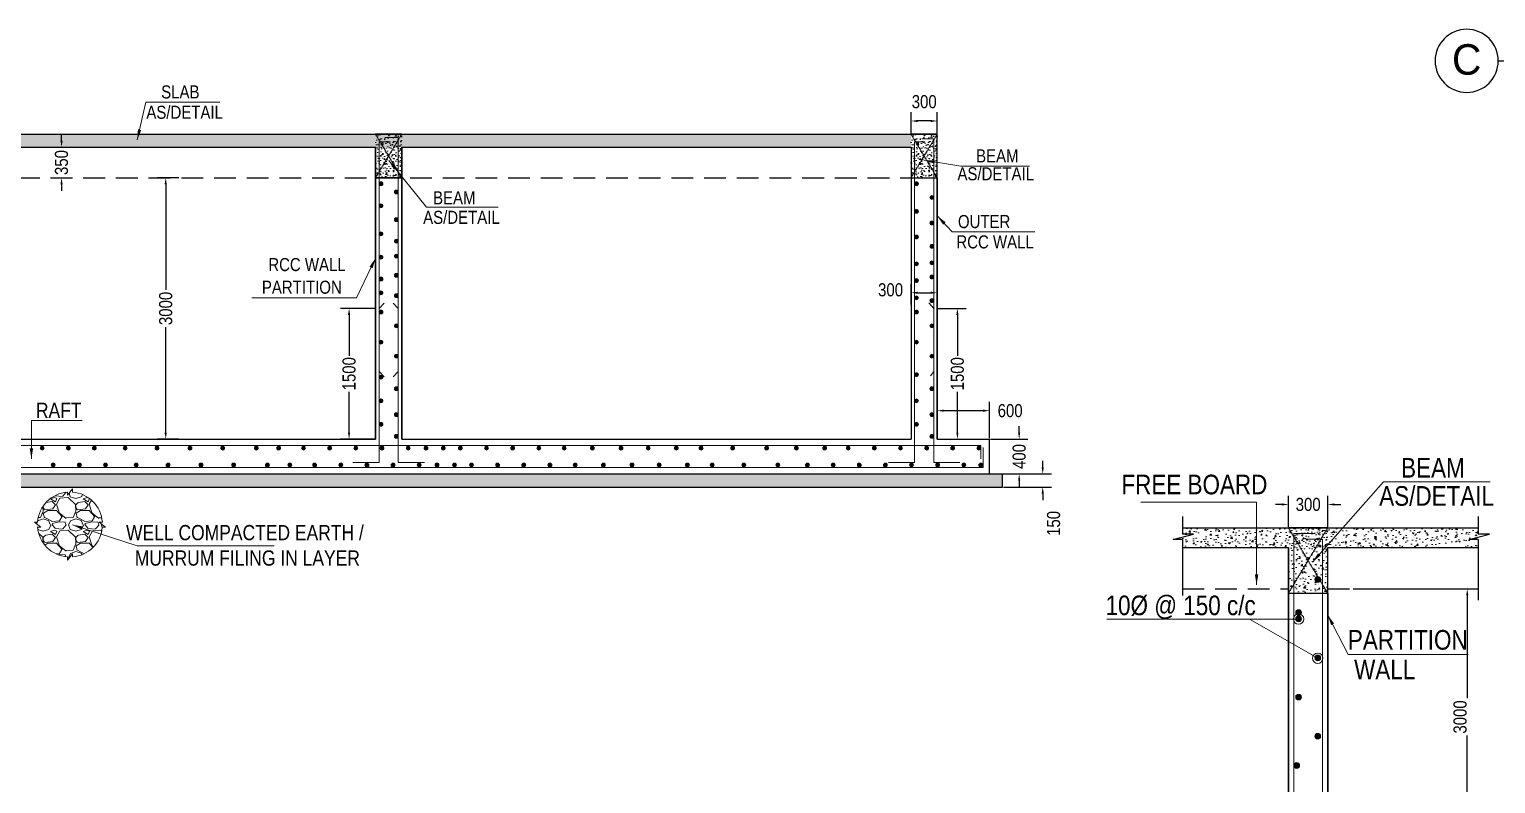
# Model space of a CAD drawing. Header units: inches. Extents: x -82712 to 364260, y -240815 to -94944.
# Drawn here: x 75125 to 91952, y -141820 to -133160 of the extents above; entities that cross this region are included whole.
import ezdxf
from ezdxf.enums import TextEntityAlignment as Align

# ---------------------------------------------------------------- set-up
doc = ezdxf.new("R2010")
doc.units = ezdxf.units.IN
doc.header["$MEASUREMENT"] = 0
for name, pattern in [('CENTER2', [1.125, 0.75, -0.125, 0.125, -0.125]), ('DASHED2', [0.375, 0.25, -0.125]), ('HIDDEN', [0.375, 0.25, -0.125]), ('{ Leader Line}', [0])]:
    doc.linetypes.add(name, pattern=pattern)
doc.layers.get('Defpoints').update_dxf_attribs({"color": 8})
for name, color, linetype, lineweight in [('beam', 160, 'Continuous', 25), ('DIM - TANK', 94, '{ Leader Line}', 13), ('GSC_PCC', 11, 'Continuous', 13), ('Hach.', 252, 'Continuous', 9), ('SLAB', 54, 'Continuous', 25), ('STEEL - TANK', 3, 'Continuous', 20)]:
    doc.layers.add(name, color=color, linetype=linetype, lineweight=lineweight)
for name, color, linetype in [('COL', 6, 'Continuous'), ('Grid', 8, 'CENTER2'), ('WALL', 1, 'Continuous')]:
    doc.layers.add(name, color=color, linetype=linetype)
doc.styles.add('ARIAL NARROW', font='ARIALN.TTF')
doc.styles.add('PRADEEP - BOLD - STR', font='ANTQUAB.TTF')
doc.dimstyles.new('ISO-10', dxfattribs={"dimtxt": 125, "dimasz": 100, "dimexe": 30, "dimexo": 60, "dimgap": 30, "dimtad": 0, "dimdec": 0, "dimzin": 0, "dimdsep": 46, "dimtxsty": 'ARIAL NARROW', "dimcen": 0.09, "dimadec": 0, "dimazin": 0, "dimtfac": 1, "dimtdec": 0, "dimtofl": 0, "dimtmove": 0, "dimatfit": 3, "dimfxl": 1, "dimtolj": 1, "dimtzin": 0, "dimlwe": 13, "dimarcsym": 0})

# ---------------------------------------------------------------- blocks, each defined once
blk = doc.blocks.new('V B')
at = {"layer": 'STEEL - TANK', "color": 1, "lineweight": 5, "const_width": 21}
blk.add_lwpolyline([(-11, 0, 1), (11, 0, 1)], format="xyb", close=True, dxfattribs=at)
at = {"layer": 'STEEL - TANK', "color": 1, "lineweight": 5}
blk.add_circle((0, 0), 22, dxfattribs=at)
blk = doc.blocks.new('*D629')
at = {"layer": 'Defpoints', "color": 0, "ltscale": 200, "transparency": 16777216}
for p in [(85544, -137538), (85544, -137864), (86144, -137864)]:
    blk.add_point(p, dxfattribs=at)
at = {"layer": 'DIM - TANK', "color": 0, "lineweight": -2, "ltscale": 200, "transparency": 16777216}
for p, q in [((85544, -137854), (85544, -137438)), ((86144, -137854), (86144, -137438)), ((86069, -137538), (85619, -137538))]:
    blk.add_line(p, q, dxfattribs=at)
at = {"layer": 'DIM - TANK', "color": 0, "ltscale": 200, "transparency": 16777216}
for points in [[(85619, -137525), (85619, -137550), (85544, -137538)], [(86069, -137525), (86069, -137550), (86144, -137538)]]:
    blk.add_solid(points, dxfattribs=at)
at = {"layer": 'DIM - TANK', "color": 0, "ltscale": 200, "transparency": 16777216, "insert": (86380, -137538), "char_height": 150, "attachment_point": 5, "style": 'ARIAL NARROW'}
blk.add_mtext('\\A1;600', dxfattribs=at)
blk = doc.blocks.new('*D630')
at = {"layer": 'Defpoints', "color": 0, "ltscale": 200, "transparency": 16777216}
for p in [(86144, -137864), (86484, -137864), (86144, -138264)]:
    blk.add_point(p, dxfattribs=at)
at = {"layer": 'DIM - TANK', "color": 0, "lineweight": -2, "ltscale": 200, "transparency": 16777216}
for p, q in [((86484, -137789), (86484, -137714)), ((86154, -137864), (86584, -137864)), ((86154, -138264), (86584, -138264)), ((86484, -138339), (86484, -138414))]:
    blk.add_line(p, q, dxfattribs=at)
at = {"layer": 'DIM - TANK', "color": 0, "ltscale": 200, "transparency": 16777216}
for points in [[(86471, -137789), (86496, -137789), (86484, -137864)], [(86471, -138339), (86496, -138339), (86484, -138264)]]:
    blk.add_solid(points, dxfattribs=at)
at = {"layer": 'DIM - TANK', "color": 0, "ltscale": 200, "transparency": 16777216, "insert": (86484, -138064), "char_height": 150, "attachment_point": 5, "rotation": 90, "style": 'ARIAL NARROW'}
blk.add_mtext('\\A1;400', dxfattribs=at)
blk = doc.blocks.new('ASDF')
at = {"layer": 'Hach.', "lineweight": 13}
h = blk.add_hatch(dxfattribs=at)
h.set_pattern_fill('GRAVEL', color=250, scale=0.5, style=0)
h.set_pattern_definition([(228.0128, (-505.519987, 45.362318), (-3.999999116, -4.5000006708), [0.067268, -6.659544]), (184.9697, (-505.564987, 45.312318), (6.0000005258, 0.4999956535), [0.115434, -11.4279625]), (132.5104, (-505.679987, 45.302318), (4.9999953592, -5.500004337), [0.081394, -8.058016]), (267.2737, (-505.874987, 45.177318), (0.4999980089, 10.0000001475), [0.105119, -10.406779]), (292.8337, (-505.879987, 45.072318), (-2.5000049527, 5.9999982059), [0.1030775, -10.2046865]), (357.2737, (-505.839987, 44.977318), (-10.0000001475, 0.4999980089), [0.105119, -10.406779]), (37.6942, (-505.734987, 44.972318), (-6.5000036728, -4.9999952026), [0.1390145, -13.7624245]), (72.2553, (-505.624987, 45.057318), (3.50000538135, 10.9999981156), [0.131244, -12.9931605]), (121.4296, (-505.584987, 45.182318), (-4.0000041171, 6.4999975182), [0.105475, -10.4420365]), (175.2364, (-505.639987, 45.272318), (5.500000473, -0.4999957663), [0.120416, -5.9003815]), (222.3974, (-505.759987, 45.282318), (-6.00000367554, -5.499996041), [0.155724, -15.4166875]), (138.8141, (-505.379987, 45.172318), (-3.5000014734, 2.9999986567), [0.0531505, -5.261922]), (171.4692, (-505.419987, 45.207318), (6.4999991424, -1.000003955), [0.1011185, -10.0107555]), (225, (-505.52, 45.2223), (-6e-17, -0.50000015), [0.0707105, -0.636396]), (203.1986, (-505.55499, 45.28232), (2.499999865, 1.000000663), [0.038079, -3.7698075]), (291.8014, (-505.58999, 45.26732), (-0.499999955, 1.500000137), [0.0538515, -2.638731]), (30.9638, (-505.56999, 45.21732), (1.499999011, 1.000001242), [0.0874645, -2.8280115]), (161.5651, (-505.49499, 45.26232), (1.000000217, -0.4999992), [0.0632455, -1.5178935]), (16.3895, (-505.879987, 45.267318), (5.0000010992, 1.4999963549), [0.0886, -8.7714225]), (70.3462, (-505.794987, 45.292318), (-1.9999976237, -5.5000010678), [0.0743305, -7.358704]), (293.1986, (-505.49499, 45.36232), (-1.000000663, 2.499999865), [0.0761575, -3.731729]), (343.6105, (-505.464987, 45.292318), (-5.0000010992, 1.4999963549), [0.0886, -8.7714225]), (339.444, (-505.879987, 44.95732), (-2.500000922, 0.999997998), [0.08544, -4.186562]), (294.7751, (-505.799987, 44.927318), (-2.4999960946, 5.500001711), [0.071589, -7.0873215]), (66.8014, (-505.48999, 44.86232), (1.000000663, 2.499999865), [0.0761575, -3.731729]), (17.354, (-505.459987, 44.932318), (-6.5000010095, -1.9999972511), [0.0838155, -8.297712]), (69.444, (-505.734987, 44.86232), (-0.999997998, -2.500000922), [0.04272, -4.229282]), (101.3099, (-505.51999, 44.86232), (-0.499998816, 2.000000376), [0.025495, -2.5240145]), (165.9638, (-505.52499, 44.88732), (1.500000273, -0.49999903), [0.1030775, -1.958475]), (186.009, (-505.624987, 44.912318), (4.9999998755, 0.4999996587), [0.095525, -9.4569615]), (303.6901, (-505.56999, 45.17232), (-0.500000667, 0.99999978), [0.072111, -1.7306645]), (353.1572, (-505.529987, 45.112318), (8.49999968274, -1.000003999), [0.125897, -12.4637815]), (60.9454, (-505.404987, 45.097318), (-2.0000000136, -3.5000001923), [0.051478, -5.096337]), (90, (-505.38, 45.1423), (-0.5, 0.5), [0.03, -0.47]), (120.2564, (-505.634987, 44.927318), (1.9999974434, -3.500001228), [0.069462, -6.87676]), (48.0128, (-505.669987, 44.987318), (3.999999116, 4.5000006708), [0.134536, -6.592276]), (0, (-505.58, 45.0873), (0.5, 0.5), [0.13, -0.37]), (325.3048, (-505.449987, 45.087318), (-4.9999971295, 3.5000043048), [0.079057, -7.826637]), (254.0546, (-505.38499, 45.04232), (-0.499999945, -2.000000063), [0.072801, -3.567254]), (207.646, (-505.404987, 44.972318), (-9.4999979036, -5.0000038566), [0.1185325, -11.734737]), (175.4261, (-505.509987, 44.917318), (-6.50000027916, 0.4999974006), [0.1253995, -12.414537])])
h.paths.add_polyline_path([(0.545, 0.048), (0.496, 0.048, 0.370197), (0.038, 0.505), (0.038, 0.459), (-0.037, 0.554), (-0.037, 0.505, 0.370197), (-0.495, 0.048), (-0.448, 0.048), (-0.544, -0.028), (-0.495, -0.028, 0.370197), (-0.037, -0.485), (-0.037, -0.439), (0.038, -0.534), (0.038, -0.485, 0.370197), (0.496, -0.028), (0.449, -0.028)])
at = {"layer": 'Hach.', "color": 250, "lineweight": 13, "elevation": 0.242}
for points in [[(-0.037, 0.505), (-0.037, 0.554), (0.038, 0.459), (0.038, 0.508)], [(0.038, 0.459), (0.038, 0.505)], [(-0.495, -0.028), (-0.544, -0.028), (-0.448, 0.048), (-0.497, 0.048)], [(-0.448, 0.048), (-0.495, 0.048)], [(0.497, -0.028), (0.449, -0.028), (0.545, 0.048), (0.496, 0.048)], [(-0.037, -0.486), (-0.037, -0.439), (0.038, -0.534), (0.038, -0.485)]]:
    blk.add_lwpolyline(points, dxfattribs=at)
at = {"layer": 'Hach.', "color": 250, "lineweight": 13}
for start, end in [(94.3712, 175.6288), (4.3712, 85.6288), (184.3712, 265.6288), (274.3712, 355.6288)]:
    blk.add_arc((0.001, 0.01, 0.242), 0.497, start, end, dxfattribs=at)
blk = doc.blocks.new('*D621')
at = {"layer": 'Defpoints', "color": 0, "ltscale": 200, "transparency": 16777216}
for p in [(85544, -136364), (85775, -136364), (85544, -137864)]:
    blk.add_point(p, dxfattribs=at)
at = {"layer": 'DIM - TANK', "color": 0, "lineweight": -2, "ltscale": 200, "transparency": 16777216}
for p, q in [((85554, -136364), (85875, -136364)), ((85775, -136439), (85775, -136907)), ((85775, -137789), (85775, -137322)), ((85554, -137864), (85875, -137864))]:
    blk.add_line(p, q, dxfattribs=at)
at = {"layer": 'DIM - TANK', "color": 0, "ltscale": 200, "transparency": 16777216}
for points in [[(85762, -136439), (85787, -136439), (85775, -136364)], [(85762, -137789), (85787, -137789), (85775, -137864)]]:
    blk.add_solid(points, dxfattribs=at)
at = {"layer": 'DIM - TANK', "color": 0, "ltscale": 200, "transparency": 16777216, "insert": (85775, -137114), "char_height": 150, "attachment_point": 5, "rotation": 90, "style": 'ARIAL NARROW'}
blk.add_mtext('\\A1;1500', dxfattribs=at)
blk = doc.blocks.new('*D622')
at = {"layer": 'Defpoints', "color": 0, "ltscale": 200, "transparency": 16777216}
for p in [(85544, -136184), (85244, -136327), (85544, -136327)]:
    blk.add_point(p, dxfattribs=at)
at = {"layer": 'DIM - TANK', "color": 0, "lineweight": -2, "ltscale": 200, "transparency": 16777216}
for p, q in [((85244, -136317), (85244, -136084)), ((85544, -136317), (85544, -136084)), ((85319, -136184), (85469, -136184))]:
    blk.add_line(p, q, dxfattribs=at)
at = {"layer": 'DIM - TANK', "color": 0, "ltscale": 200, "transparency": 16777216}
for points in [[(85319, -136171), (85319, -136196), (85244, -136184)], [(85469, -136171), (85469, -136196), (85544, -136184)]]:
    blk.add_solid(points, dxfattribs=at)
at = {"layer": 'DIM - TANK', "color": 0, "ltscale": 200, "transparency": 16777216, "insert": (85008, -136151), "char_height": 150, "attachment_point": 5, "style": 'ARIAL NARROW'}
blk.add_mtext('\\A1;300', dxfattribs=at)
blk = doc.blocks.new('*D623')
at = {"layer": 'Defpoints', "color": 0, "ltscale": 200, "transparency": 16777216}
for p in [(85244, -134212), (85244, -134364), (85544, -134364)]:
    blk.add_point(p, dxfattribs=at)
at = {"layer": 'DIM - TANK', "color": 0, "lineweight": -2, "ltscale": 200, "transparency": 16777216}
for p, q in [((85244, -134354), (85244, -134112)), ((85544, -134354), (85544, -134112)), ((85469, -134212), (85319, -134212))]:
    blk.add_line(p, q, dxfattribs=at)
at = {"layer": 'DIM - TANK', "color": 0, "ltscale": 200, "transparency": 16777216}
for points in [[(85319, -134200), (85319, -134225), (85244, -134212)], [(85469, -134200), (85469, -134225), (85544, -134212)]]:
    blk.add_solid(points, dxfattribs=at)
at = {"layer": 'DIM - TANK', "color": 0, "ltscale": 200, "transparency": 16777216, "insert": (85394, -133991), "char_height": 150, "attachment_point": 5, "style": 'ARIAL NARROW'}
blk.add_mtext('\\A1;300', dxfattribs=at)
blk = doc.blocks.new('*D624')
at = {"layer": 'Defpoints', "color": 0, "ltscale": 200, "transparency": 16777216}
for p in [(78794, -136364), (79098, -136364), (79098, -137864)]:
    blk.add_point(p, dxfattribs=at)
at = {"layer": 'DIM - TANK', "color": 0, "lineweight": -2, "ltscale": 200, "transparency": 16777216}
for p, q in [((79088, -136364), (78694, -136364)), ((78794, -136439), (78794, -136907)), ((78794, -137789), (78794, -137322)), ((79088, -137864), (78694, -137864))]:
    blk.add_line(p, q, dxfattribs=at)
at = {"layer": 'DIM - TANK', "color": 0, "ltscale": 200, "transparency": 16777216}
for points in [[(78781, -136439), (78806, -136439), (78794, -136364)], [(78781, -137789), (78806, -137789), (78794, -137864)]]:
    blk.add_solid(points, dxfattribs=at)
at = {"layer": 'DIM - TANK', "color": 0, "ltscale": 200, "transparency": 16777216, "insert": (78794, -137114), "char_height": 150, "attachment_point": 5, "rotation": 90, "style": 'ARIAL NARROW'}
blk.add_mtext('\\A1;1500', dxfattribs=at)
blk = doc.blocks.new('*D626')
at = {"layer": 'Defpoints', "color": 0, "ltscale": 200, "transparency": 16777216}
for p in [(86294, -138264), (86754, -138264), (86294, -138414)]:
    blk.add_point(p, dxfattribs=at)
at = {"layer": 'DIM - TANK', "color": 0, "lineweight": -2, "ltscale": 200, "transparency": 16777216}
for p, q in [((86754, -138189), (86754, -138114)), ((86304, -138264), (86854, -138264)), ((86304, -138414), (86854, -138414)), ((86754, -138489), (86754, -138564))]:
    blk.add_line(p, q, dxfattribs=at)
at = {"layer": 'DIM - TANK', "color": 0, "ltscale": 200, "transparency": 16777216}
for points in [[(86741, -138189), (86766, -138189), (86754, -138264)], [(86741, -138489), (86766, -138489), (86754, -138414)]]:
    blk.add_solid(points, dxfattribs=at)
at = {"layer": 'DIM - TANK', "color": 0, "ltscale": 200, "transparency": 16777216, "insert": (86879, -138832), "char_height": 150, "attachment_point": 5, "rotation": 90, "style": 'ARIAL NARROW'}
blk.add_mtext('\\A1;150', dxfattribs=at)
blk = doc.blocks.new('*D632')
at = {"layer": 'Defpoints', "color": 0, "ltscale": 200, "transparency": 16777216}
for p in [(75440, -134514), (75494, -134514), (75440, -134864)]:
    blk.add_point(p, dxfattribs=at)
at = {"layer": 'DIM - TANK', "color": 0, "lineweight": -2, "ltscale": 200, "transparency": 16777216}
for p, q in [((75494, -134439), (75494, -134364)), ((75450, -134514), (75594, -134514)), ((75450, -134864), (75594, -134864)), ((75494, -134939), (75494, -135014))]:
    blk.add_line(p, q, dxfattribs=at)
at = {"layer": 'DIM - TANK', "color": 0, "ltscale": 200, "transparency": 16777216}
for points in [[(75482, -134439), (75507, -134439), (75494, -134514)], [(75482, -134939), (75507, -134939), (75494, -134864)]]:
    blk.add_solid(points, dxfattribs=at)
at = {"layer": 'DIM - TANK', "color": 0, "ltscale": 200, "transparency": 16777216, "insert": (75494, -134689), "char_height": 150, "attachment_point": 5, "rotation": 90, "style": 'ARIAL NARROW'}
blk.add_mtext('\\A1;350', dxfattribs=at)
blk = doc.blocks.new('*D714')
at = {"layer": 'Defpoints', "color": 0, "ltscale": 200, "transparency": 16777216}
for p in [(90025, -138615), (89575, -138883), (90025, -138883)]:
    blk.add_point(p, dxfattribs=at)
at = {"layer": 'DIM - TANK', "color": 0, "lineweight": -2, "ltscale": 200, "transparency": 16777216}
for p, q in [((89500, -138615), (89425, -138615)), ((89575, -138873), (89575, -138515)), ((90025, -138873), (90025, -138515)), ((90100, -138615), (90175, -138615))]:
    blk.add_line(p, q, dxfattribs=at)
at = {"layer": 'DIM - TANK', "color": 0, "ltscale": 200, "transparency": 16777216}
for points in [[(89500, -138602), (89500, -138627), (89575, -138615)], [(90100, -138602), (90100, -138627), (90025, -138615)]]:
    blk.add_solid(points, dxfattribs=at)
at = {"layer": 'DIM - TANK', "color": 0, "ltscale": 200, "transparency": 16777216, "insert": (89800, -138615), "char_height": 150, "attachment_point": 5, "style": 'ARIAL NARROW'}
blk.add_mtext('\\A1;300', dxfattribs=at)
blk = doc.blocks.new('*D704')
at = {"layer": 'Defpoints', "color": 0, "ltscale": 200, "transparency": 16777216}
for p in [(90305, -139583), (91626, -139583), (90817, -144054)]:
    blk.add_point(p, dxfattribs=at)
at = {"layer": 'DIM - TANK', "color": 0, "lineweight": -2, "ltscale": 200, "transparency": 16777216}
for p, q in [((90315, -139583), (91726, -139583)), ((91626, -139658), (91626, -140840)), ((91626, -143979), (91626, -141267)), ((90827, -144054), (91726, -144054))]:
    blk.add_line(p, q, dxfattribs=at)
at = {"layer": 'DIM - TANK', "color": 0, "ltscale": 200, "transparency": 16777216}
for points in [[(91613, -139658), (91638, -139658), (91626, -139583)], [(91613, -143979), (91638, -143979), (91626, -144054)]]:
    blk.add_solid(points, dxfattribs=at)
at = {"layer": 'DIM - TANK', "color": 0, "ltscale": 200, "transparency": 16777216, "insert": (91544, -141054), "char_height": 150, "attachment_point": 5, "rotation": 90, "style": 'ARIAL NARROW'}
blk.add_mtext('\\A1;3000', dxfattribs=at)
blk = doc.blocks.new('GT')
at = {"layer": 'Grid', "color": 1, "linetype": 'Continuous', "ltscale": 3}
blk.add_line((0, 0.436), (0, 0), dxfattribs=at)
blk.add_circle((0, 0.919), 0.483, dxfattribs=at)
blk = doc.blocks.new('*D839')
at = {"layer": 'Defpoints', "color": 0, "ltscale": 200, "transparency": 16777216}
for p in [(76690, -134864), (76851, -134864), (76851, -137864)]:
    blk.add_point(p, dxfattribs=at)
at = {"layer": 'DIM - TANK', "color": 0, "lineweight": -2, "ltscale": 200, "transparency": 16777216}
for p, q in [((76841, -134864), (76590, -134864)), ((76690, -134939), (76690, -136151)), ((76690, -137789), (76690, -136578)), ((76841, -137864), (76590, -137864))]:
    blk.add_line(p, q, dxfattribs=at)
at = {"layer": 'DIM - TANK', "color": 0, "ltscale": 200, "transparency": 16777216}
for points in [[(76677, -134939), (76702, -134939), (76690, -134864)], [(76677, -137789), (76702, -137789), (76690, -137864)]]:
    blk.add_solid(points, dxfattribs=at)
at = {"layer": 'DIM - TANK', "color": 0, "ltscale": 200, "transparency": 16777216, "insert": (76690, -136364), "char_height": 150, "attachment_point": 5, "rotation": 90, "style": 'ARIAL NARROW'}
blk.add_mtext('\\A1;3000', dxfattribs=at)

msp = doc.modelspace()

# ---------------------------------------------------------------- hatches: boundary and pattern name
at = {"layer": 'GSC_PCC'}
h = msp.add_hatch(dxfattribs=at)
h.set_pattern_fill('AR-CONC', color=256, scale=15, style=0)
h.set_pattern_definition([(50, (121655.53, -172324.68), (107.58903, -9.41282), [11.25, -123.75]), (355, (121655.53, -172324.68), (-20.8127, 112.82882), [9, -99]), (100.4514, (121664.5, -172325.46), (86.7764, 103.41593), [9.56103, -105.17132]), (46.1842, (121655.53, -172294.68), (160.08616, -24.82785), [16.875, -185.625]), (96.6356, (121668.87, -172296.75), (140.1994, 146.11768), [14.34154, -157.75695]), (351.1842, (121655.53, -172294.68), (140.1993, 146.1178), [13.5, -148.5]), (21, (121670.53, -172302.18), (89.53606, -60.39283), [11.25, -123.75]), (326, (121670.53, -172302.18), (36.4973, 108.7725), [9, -99]), (71.4514, (121678, -172307.21), (126.0334, 48.37957), [9.56103, -105.17132]), (37.5, (121655.534, -172324.68), (1.823978, 49.934078), [0, -97.8, 0, -100.5, 0, -99.375]), (7.5, (121655.534, -172324.68), (39.46043, 59.161757), [0, -57.3, 0, -95.55, 0, -37.875]), (327.5, (121622.084, -172324.68), (80.073365, -3.38323), [0, -37.5, 0, -117, 0, -155.25]), (317.5, (121607.084, -172324.68), (87.477925, 15.01575), [0, -48.75, 0, -77.7, 0, -110.25])])
h.paths.add_polyline_path([(67494.0287, -134364.1868), (85244.0287, -134364.1868), (85244.0287, -134514.1868), (67494.0287, -134514.1868)])
h = msp.add_hatch(dxfattribs=at)
h.set_pattern_fill('AR-CONC', color=256, scale=15, style=0)
h.set_pattern_definition([(50, (133559.91, -172324.68), (107.58903, -9.41282), [11.25, -123.75]), (355, (133559.91, -172324.68), (-20.8127, 112.82882), [9, -99]), (100.4514, (133568.87, -172325.46), (86.7764, 103.41593), [9.56103, -105.17132]), (46.1842, (133559.91, -172294.68), (160.08616, -24.82785), [16.875, -185.625]), (96.6356, (133573.25, -172296.75), (140.1994, 146.11768), [14.34154, -157.75695]), (351.1842, (133559.9, -172294.68), (140.1993, 146.1178), [13.5, -148.5]), (21, (133574.91, -172302.18), (89.53606, -60.39283), [11.25, -123.75]), (326, (133574.91, -172302.18), (36.4973, 108.7725), [9, -99]), (71.4514, (133582.37, -172307.21), (126.0334, 48.37957), [9.56103, -105.17132]), (37.5, (133559.907, -172324.68), (1.823978, 49.934078), [0, -97.8, 0, -100.5, 0, -99.375]), (7.5, (133559.907, -172324.68), (39.46043, 59.161757), [0, -57.3, 0, -95.55, 0, -37.875]), (327.5, (133526.457, -172324.68), (80.073365, -3.38323), [0, -37.5, 0, -117, 0, -155.25]), (317.5, (133511.46, -172324.68), (87.477925, 15.01575), [0, -48.75, 0, -77.7, 0, -110.25])])
h.paths.add_polyline_path([(79098.4013, -134364.1868), (79398.4013, -134364.1868), (79398.4013, -134864.1868), (79098.4013, -134864.1868)])
h = msp.add_hatch(dxfattribs=at)
h.set_pattern_fill('AR-CONC', color=256, scale=15, style=0)
h.set_pattern_definition([(50, (139705.53, -172324.68), (107.58903, -9.41282), [11.25, -123.75]), (355, (139705.53, -172324.68), (-20.8127, 112.82882), [9, -99]), (100.4514, (139714.5, -172325.46), (86.7764, 103.41593), [9.56103, -105.17132]), (46.1842, (139705.53, -172294.68), (160.08616, -24.82785), [16.875, -185.625]), (96.6356, (139718.87, -172296.75), (140.1994, 146.11768), [14.34154, -157.75695]), (351.1842, (139705.53, -172294.68), (140.1993, 146.1178), [13.5, -148.5]), (21, (139720.53, -172302.18), (89.53606, -60.39283), [11.25, -123.75]), (326, (139720.53, -172302.18), (36.4973, 108.7725), [9, -99]), (71.4514, (139728, -172307.21), (126.0334, 48.37957), [9.56103, -105.17132]), (37.5, (139705.534, -172324.68), (1.823978, 49.934078), [0, -97.8, 0, -100.5, 0, -99.375]), (7.5, (139705.534, -172324.68), (39.46043, 59.161757), [0, -57.3, 0, -95.55, 0, -37.875]), (327.5, (139672.084, -172324.68), (80.073365, -3.38323), [0, -37.5, 0, -117, 0, -155.25]), (317.5, (139657.084, -172324.68), (87.477925, 15.01575), [0, -48.75, 0, -77.7, 0, -110.25])])
h.paths.add_polyline_path([(85244.0287, -134364.1868), (85544.0287, -134364.1868), (85544.0287, -134864.1868), (85244.0287, -134864.1868)])
h = msp.add_hatch(dxfattribs=at)
h.set_pattern_fill('AR-SAND', color=256, scale=40, style=0)
h.set_pattern_definition([(37.5, (121655.534, -170224.68), (-2.519734, 77.07295), [0, -60.8, 0, -68, 0, -65]), (7.5, (121655.53, -170224.68), (70.79107, 112.88584), [0, -32.8, 0, -54.8, 0, -21]), (327.5, (121606.334, -170224.68), (124.565674, 0.22636), [0, -20, 0, -72, 0, -94]), (317.5, (121606.33, -170224.68), (120.24506, 35.10702), [0, -10, 0, -47.2, 0, -54])])
h.paths.add_polyline_path([(86294.0287, -138264.1868), (66444.0287, -138264.1868), (66444.0287, -138414.1868), (86294.0287, -138414.1868)])
h = msp.add_hatch(dxfattribs=at)
h.set_pattern_fill('AR-CONC', color=256, scale=22.5, style=0)
h.set_pattern_definition([(50, (164367.58, -195823.97), (161.38354, -14.11923), [16.875, -185.625]), (355, (164367.58, -195823.97), (-31.21905, 169.24323), [13.5, -148.5]), (100.4514, (164381.03, -195825.15), (130.1646, 155.1239), [14.34154, -157.75698]), (46.1842, (164367.58, -195778.97), (240.12924, -37.24178), [25.3125, -278.4375]), (96.6356, (164387.6, -195782.07), (210.2991, 219.1765), [21.5123, -236.6354]), (351.1842, (164367.58, -195778.97), (210.29894, 219.1767), [20.25, -222.75]), (21, (164390.08, -195790.22), (134.30409, -90.58925), [16.875, -185.625]), (326, (164390.08, -195790.22), (54.74595, 163.15876), [13.5, -148.5]), (71.4514, (164401.28, -195797.77), (189.0501, 72.56936), [14.34154, -157.75698]), (37.5, (164367.584, -195823.97), (2.735967, 74.901117), [0, -146.7, 0, -150.75, 0, -149.0625]), (7.5, (164367.584, -195823.97), (59.190646, 88.742635), [0, -85.95, 0, -143.325, 0, -56.8125]), (327.5, (164317.41, -195823.97), (120.11005, -5.074846), [0, -56.25, 0, -175.5, 0, -232.875]), (317.5, (164294.91, -195823.97), (131.21689, 22.52362), [0, -73.125, 0, -116.55, 0, -165.375])])
h.paths.add_polyline_path([(88356.0824, -138883.2322), (88356.0824, -139108.2322), (91751.6477, -139108.2322), (91751.6477, -138883.2322)])
h = msp.add_hatch(dxfattribs=at)
h.set_pattern_fill('AR-CONC', color=256, scale=22.5, style=0)
h.set_pattern_definition([(50, (171267.58, -195823.97), (161.38354, -14.11923), [16.875, -185.625]), (355, (171267.58, -195823.97), (-31.21905, 169.24323), [13.5, -148.5]), (100.4514, (171281.03, -195825.15), (130.1646, 155.1239), [14.34154, -157.75698]), (46.1842, (171267.58, -195778.97), (240.12924, -37.24178), [25.3125, -278.4375]), (96.6356, (171287.6, -195782.07), (210.2991, 219.1765), [21.5123, -236.6354]), (351.1842, (171267.58, -195778.97), (210.29894, 219.1767), [20.25, -222.75]), (21, (171290.08, -195790.22), (134.30409, -90.58925), [16.875, -185.625]), (326, (171290.08, -195790.22), (54.74595, 163.15876), [13.5, -148.5]), (71.4514, (171301.28, -195797.77), (189.0501, 72.56936), [14.34154, -157.75698]), (37.5, (171267.584, -195823.97), (2.735967, 74.901117), [0, -146.7, 0, -150.75, 0, -149.0625]), (7.5, (171267.584, -195823.97), (59.190646, 88.742635), [0, -85.95, 0, -143.325, 0, -56.8125]), (327.5, (171217.41, -195823.97), (120.110048, -5.074846), [0, -56.25, 0, -175.5, 0, -232.875]), (317.5, (171194.91, -195823.97), (131.21689, 22.52362), [0, -73.125, 0, -116.55, 0, -165.375])])
h.paths.add_polyline_path([(89575.3263, -138883.2322), (90025.3263, -138883.2322), (90025.3263, -139633.2322), (89575.3263, -139633.2322)])

# ---------------------------------------------------------------- linework, layer by layer
at = {"layer": 'beam', "linetype": 'HIDDEN', "ltscale": 0.2}
for p, q in [((79098.4013, -134864.1868), (79398.4013, -134364.1868)), ((79398.4013, -134864.1868), (79098.4013, -134364.1868)), ((79398.4013, -134864.1868), (79098.4013, -134364.1868)), ((79098.4013, -134864.1868), (79398.4013, -134364.1868)), ((85244.0287, -134864.1868), (85544.0287, -134364.1868)), ((85544.0287, -134864.1868), (85244.0287, -134364.1868)), ((89575.3263, -139633.2322), (90025.3263, -138883.2322)), ((90025.3263, -139633.2322), (89575.3263, -138883.2322))]:
    msp.add_line(p, q, dxfattribs=at)
at = {"layer": 'beam'}
for points in [[(79398.4013, -134364.1868), (79098.4013, -134364.1868)], [(79098.4013, -134364.1868), (79398.4013, -134364.1868)], [(85244.0287, -134514.1868), (85244.0287, -134864.1868), (85544.0287, -134864.1868), (85544.0287, -134364.1868), (85244.0287, -134364.1868)], [(79098.4013, -134514.1868), (79098.4013, -134864.1868), (79398.4013, -134864.1868), (79398.4013, -134514.1868)], [(79398.4013, -134514.1868), (79398.4013, -134864.1868), (79098.4013, -134864.1868), (79098.4013, -134514.1868)], [(90025.3263, -138883.2322), (89575.3263, -138883.2322)], [(89575.3263, -139108.2322), (89575.3263, -139633.2322), (90025.3263, -139633.2322), (90025.3263, -139108.2322)]]:
    msp.add_lwpolyline(points, dxfattribs=at)
at = {"layer": 'COL', "color": 22}
for p, q in [((85544.0287, -137864.1868), (85544.0287, -134364.1868)), ((79098.4013, -137864.1868), (79098.4013, -134514.1868)), ((79398.4013, -137864.1868), (79398.4013, -134514.1868)), ((89575.3263, -144053.7322), (89575.3263, -139108.2322)), ((90025.3263, -144053.7322), (90025.3263, -139108.2322))]:
    msp.add_line(p, q, dxfattribs=at)
at = {"layer": 'DIM - TANK'}
for p, q in [((79358.4013, -134402.0311), (79204.6374, -134402.0311)), ((79358.4013, -134402.0311), (79358.4013, -138132.7253)), ((85504.0287, -134416.436), (85371.4752, -134416.436)), ((85504.0287, -134416.436), (85371.4752, -134416.436)), ((85504.0287, -134416.436), (85504.0287, -138132.7253)), ((79138.4013, -134450.9683), (79138.4013, -138132.7253)), ((79138.4013, -134450.9683), (79264.7048, -134450.9683)), ((85284.0287, -134450.9683), (85401.3696, -134450.9683)), ((85284.0287, -134450.9683), (85284.0287, -138132.7253)), ((79138.4013, -136364.1868), (79197.5627, -136302.2778)), ((79358.4013, -136364.1868), (79299.24, -136302.2778)), ((85504.0287, -136364.1868), (85446.0073, -136301.1867)), ((79138.4013, -137087.9628), (79197.5627, -137149.8718)), ((79358.4013, -137087.9628), (79299.24, -137149.8718)), ((66693.8068, -137939.1868), (86044.2507, -137939.1868)), ((86044.2507, -137939.1868), (86044.2507, -138092.37)), ((86069.0287, -138189.1868), (86069.0287, -137959.8873)), ((79138.4013, -138132.7253), (78838.4013, -138132.7253)), ((79658.4013, -138132.7253), (79358.4013, -138132.7253)), ((84984.0287, -138132.7253), (85284.0287, -138132.7253)), ((85804.0287, -138132.7253), (85504.0287, -138132.7253)), ((66669.0287, -138189.1868), (86069.0287, -138189.1868)), ((89635.3263, -138948.0389), (89635.3263, -144606.54)), ((89635.3263, -138948.0389), (89877.6243, -138948.0389)), ((89965.3263, -139013.4044), (89770.364, -139013.4044)), ((89965.3263, -139013.4044), (89965.3263, -144606.54)), ((89690.5408, -139929.6797), (88308.9406, -139929.6797))]:
    msp.add_line(p, q, dxfattribs=at)
msp.add_lwpolyline([(85504.0287, -137087.9628), (85467.0958, -137139.3685)], dxfattribs=at)
at = {"layer": 'SLAB'}
for p, q in [((67194.0287, -134364.1868), (85544.0287, -134364.1868)), ((73194.0287, -134514.1868), (79098.4013, -134514.1868)), ((79398.4013, -134514.1868), (85244.0287, -134514.1868)), ((73194.0287, -137864.1868), (79098.4013, -137864.1868)), ((79398.4013, -137864.1868), (85244.0287, -137864.1868)), ((85544.0287, -137864.1868), (86144.0287, -137864.1868)), ((86144.0287, -138264.1868), (86144.0287, -137864.1868)), ((66444.0287, -138264.1868), (86294.0287, -138264.1868)), ((86294.0287, -138414.1868), (86294.0287, -138264.1868)), ((66444.0287, -138414.1868), (86294.0287, -138414.1868)), ((88356.0824, -138883.2322), (91751.6477, -138883.2322)), ((88356.0824, -139108.2322), (89575.3263, -139108.2322)), ((90025.3263, -139108.2322), (91751.6477, -139108.2322))]:
    msp.add_line(p, q, dxfattribs=at)
at = {"layer": 'SLAB', "color": 3, "linetype": 'DASHED2', "ltscale": 1000}
for p, q in [((67494.0287, -134864.1868), (85244.0287, -134864.1868)), ((88356.0824, -139583.2322), (89575.3263, -139583.2322)), ((90025.3263, -139583.2322), (91751.6477, -139583.2322))]:
    msp.add_line(p, q, dxfattribs=at)
at = {"layer": 'SLAB'}
for points in [[(88356.0824, -138752.2742), (88356.0824, -138954.9769)], [(91751.6477, -138752.2742), (91751.6477, -138954.9769)], [(88356.0824, -139017.3766), (88249.1011, -139017.3766), (88485.9267, -138954.9769), (88356.0824, -138954.9769)], [(91751.6477, -139017.3766), (91644.6664, -139017.3766), (91881.492, -138954.9769), (91751.6477, -138954.9769)], [(88356.0824, -139017.3766), (88356.0824, -139658.5815)], [(91751.6477, -139017.3766), (91751.6477, -139712.1164)]]:
    msp.add_lwpolyline(points, dxfattribs=at)
at = {"layer": 'WALL'}
for p, q in [((79098.4013, -134864.1868), (79098.4013, -137864.1868)), ((79398.4013, -134864.1868), (79398.4013, -137864.1868)), ((85244.0287, -134864.1868), (85244.0287, -137864.1868)), ((85544.0287, -134864.1868), (85544.0287, -137864.1868)), ((89575.3263, -139633.2322), (89575.3263, -144053.7322)), ((90025.3263, -139633.2322), (90025.3263, -144053.7322))]:
    msp.add_line(p, q, dxfattribs=at)

# ---------------------------------------------------------------- block references
at = {"layer": 'DIM - TANK', "xscale": -1, "rotation": 358.2465951399286}
for p in [(79160.1224, -134931.2377), (85305.7497, -134931.2377), (79335.8531, -135028.1057), (85481.4805, -135090.9577), (79160.1224, -135185.7407), (85305.7497, -135248.5927), (79335.8531, -135345.4607), (85481.4805, -135383.4458), (79160.1224, -135506.7434), (79335.8531, -135591.0409), (85305.7497, -135544.7285), (79160.1224, -135775.5215), (79335.8531, -135764.2859), (85481.4805, -135652.0994), (79335.8531, -135983.1621), (85305.7497, -135851.6288), (85481.4805, -135840.3932), (79160.1224, -136025.4792), (85305.7497, -136045.651), (85481.4805, -136003.334), (79160.1224, -136184.7344), (79335.8531, -136217.447), (85305.7497, -136242.8405), (85481.4805, -136275.553), (79160.1224, -136404.0059), (85305.7497, -136404.0059), (79335.8531, -136563.7259), (85481.4805, -136563.7259), (79160.1224, -136751.5752), (85305.7497, -136751.5752), (79335.8531, -136911.2952), (85481.4805, -136911.2952), (79160.1224, -137153.5203), (85305.7497, -137124.3788), (79335.8531, -137284.0988), (85481.4805, -137284.0988), (79160.1224, -137424.3461), (85305.7497, -137424.3461), (79335.8531, -137584.0661), (85481.4805, -137584.0661), (79160.1224, -137694.4473), (79335.8531, -137831.8033), (85305.7497, -137694.4473), (85481.4805, -137831.8033)]:
    msp.add_blockref('V B', p, dxfattribs=at)
at = {"layer": 'DIM - TANK'}
for p in [(75271.5038, -137967.2771), (75571.5038, -137967.2771), (75871.5038, -137967.2771), (76223.9093, -137967.2771), (76589.4826, -137967.2771), (76967.5293, -137967.2771), (77342.3639, -137967.2771), (77729.8046, -137967.2771), (77986.7694, -137967.2771), (78271.5038, -137967.2771), (78571.5038, -137967.2771), (78871.5038, -137967.2771), (79171.5038, -137967.2771), (79471.5038, -137967.2771), (79471.5038, -137967.2771), (79675.8765, -137967.2771), (79675.8765, -137967.2771), (79875.8765, -137967.2771), (80071.5038, -137967.2771), (80371.5038, -137967.2771), (80371.5038, -137967.2771), (80671.5038, -137967.2771), (80971.5038, -137967.2771), (81262.0441, -137967.2771), (81584.8698, -137967.2771), (81913.7619, -137967.2771), (82226.0429, -137967.2771), (82548.3707, -137967.2771), (82833.4518, -137967.2771), (83196.5138, -137967.2771), (83586.4364, -137967.2771), (83925.9444, -137967.2771), (84252.0848, -137967.2771), (84521.5038, -137967.2771), (84821.5038, -137967.2771), (85121.5038, -137967.2771), (85121.5038, -137967.2771), (85421.5038, -137967.2771), (85721.5038, -137967.2771), (86021.5038, -137967.2771), (86021.5038, -137967.2771), (75398.5656, -138161.5922), (75698.5656, -138161.5922), (75998.5656, -138161.5922), (76350.9711, -138161.5922), (76716.5444, -138161.5922), (77094.5911, -138161.5922), (77469.4257, -138161.5922), (77856.8664, -138161.5922), (78113.8311, -138161.5922), (78398.5656, -138161.5922), (78698.5656, -138161.5922), (78998.5656, -138161.5922), (79298.5656, -138161.5922), (79598.5656, -138161.5922), (79802.9382, -138161.5922), (80002.9382, -138161.5922), (80198.5656, -138161.5922), (80498.5656, -138161.5922), (80798.5656, -138161.5922), (81098.5656, -138161.5922), (81389.1059, -138161.5922), (81711.9315, -138161.5922), (82040.8236, -138161.5922), (82353.1047, -138161.5922), (82675.4325, -138161.5922), (82960.5136, -138161.5922), (83323.5756, -138161.5922), (83713.4981, -138161.5922), (84053.0062, -138161.5922), (84348.5656, -138161.5922), (84648.5656, -138161.5922), (84948.5656, -138161.5922), (85248.5656, -138161.5922), (85548.5656, -138161.5922), (85848.5656, -138161.5922), (86042.5062, -138161.5922)]:
    msp.add_blockref('V B', p, dxfattribs=at)
at = {"layer": 'DIM - TANK', "yscale": 1.5, "zscale": 1.5}
for p, xscale in [((89910.1118, -139475.9148), -1.5), ((89690.5408, -139855.4148), 1.5), ((89690.5408, -139925.9148), 1.5), ((89910.1118, -140375.9148), -1.5), ((89690.5408, -140825.9148), 1.5), ((89910.1118, -141275.9148), -1.5), ((89668.9097, -141611.2129), 1.5)]:
    msp.add_blockref('V B', p, dxfattribs=dict(at, xscale=xscale))
at = {"layer": 'Grid', "color": 1, "xscale": -750.0000000000009, "yscale": 750.0000000000009, "zscale": 750, "rotation": 90}
msp.add_blockref('GT', (92308.6604, -133521.6424), dxfattribs=at)
at = {"layer": 'Hach.', "xscale": -750, "yscale": 750, "zscale": 750}
msp.add_blockref('ASDF', (75591.6699, -138852.1666, -181.2575), dxfattribs=at)

# ---------------------------------------------------------------- texts
at = {"layer": 'DIM - TANK', "lineweight": -3, "style": 'ARIAL NARROW'}
for s, height, p in [('SLAB', 150, (76638.0328, -133953.1676)), ('AS/DETAIL', 150, (76467.6477, -134186.5326)), ('BEAM ', 150, (85989.4028, -134687.4689)), ('AS/DETAIL', 150, (85775.5598, -134893.0158)), ('BEAM ', 150, (79757.9536, -135168.4115)), ('AS/DETAIL', 150, (79644.1107, -135393.0623)), ('OUTER', 150, (85780.954, -135441.6962)), ('RCC WALL', 150, (85762.9779, -135675.0612)), ('RCC WALL', 150, (77867.0777, -135935.3192)), ('PARTITION', 150, (77793.4405, -136195.2413)), ('BEAM ', 225, (90866.8308, -138305.6555)), ('AS/DETAIL', 225, (90615.5037, -138628.926)), ('PARTITION', 225, (90255.9299, -140280.984)), (' WALL', 225, (90255.9299, -140621.984))]:
    msp.add_text(s, height=height, dxfattribs=at).set_placement(p)
at = {"layer": 'DIM - TANK', "style": 'ARIAL NARROW'}
msp.add_text('RAFT', height=175, dxfattribs=at).set_placement((75200.5079, -137621.0978))
at = {"layer": 'DIM - TANK', "lineweight": -3, "insert": (91294.8522, -138272.697), "char_height": 225, "width": 5672.603165, "attachment_point": 3, "style": 'ARIAL NARROW'}
msp.add_mtext('\\pxqc; FREE BOARD', dxfattribs=at)
at = {"layer": 'DIM - TANK', "attachment_point": 5, "style": 'ARIAL NARROW'}
for s, insert, char_height in [('WELL COMPACTED EARTH /  \\P MURRUM FILING IN LAYER   ', (77598.8235, -139084.7671), 175), ('\\A1;10%%C @ 150 c/c', (88336.3745, -139795.2794), 225)]:
    msp.add_mtext(s, dxfattribs=dict(at, insert=insert, char_height=char_height))
at = {"layer": 'Grid', "color": 1, "style": 'PRADEEP - BOLD - STR'}
msp.add_text('C', height=350, dxfattribs=at).set_placement((91619.3655, -133680.47), align=Align.CENTER)

# ---------------------------------------------------------------- dimensions: what is measured, and where the dimension line sits
at = {"layer": 'DIM - TANK', "ltscale": 200}
for base, p1, p2, angle, picture, middle in [((85244.0287, -134212.4), (85544.0287, -134364.1868), (85244.0287, -134364.1868), 180, '*D623', (85394.0287, -133990.8141)), ((75494.4433, -134514.1868), (75439.9403, -134864.1868), (75439.9403, -134514.1868), 90, '*D632', (75494.4433, -134689.1868)), ((76689.7575, -134864.1868), (76851.4772, -137864.1868), (76851.4772, -134864.1868), 90, '*D839', (76689.7575, -136364.1868)), ((78793.6769, -136364.1868), (79098.4013, -137864.1868), (79098.4013, -136364.1868), 90, '*D624', (78793.6769, -137114.1868)), ((85774.6254, -136364.1868), (85544.0287, -137864.1868), (85544.0287, -136364.1868), 90, '*D621', (85774.6254, -137114.1868)), ((86483.6419, -137864.1868), (86144.0287, -138264.1868), (86144.0287, -137864.1868), 90, '*D630', (86483.6419, -138064.1868))]:
    dim = msp.add_linear_dim(base=base, p1=p1, p2=p2, angle=angle, dimstyle='ISO-10', override={"dimtxt": 150, "dimasz": 75, "dimexe": 100, "dimexo": 10, "dimdle": 100, "dimtmove": 2, "dimlwe": 65534}, dxfattribs=at)
    dim.commit()
    dim.dimension.update_dxf_attribs({"geometry": picture, "text_midpoint": middle})
dim = msp.add_linear_dim(base=(85544.0287, -136183.7103), p1=(85244.0287, -136326.9038), p2=(85544.0287, -136326.9038), dimstyle='ISO-10', override={"dimtxt": 150, "dimasz": 75, "dimexe": 100, "dimexo": 10, "dimdle": 100, "dimtmove": 2, "dimlwe": 65534}, dxfattribs=at)
dim.commit()
dim.dimension.update_dxf_attribs({"geometry": '*D622', "text_midpoint": (85007.746, -136150.7881), "dimtype": 160})
for base, p1, p2, angle, picture, middle in [((85544.0287, -137537.8665), (86144.0287, -137864.1868), (85544.0287, -137864.1868), 180, '*D629', (86379.5291, -137537.8665)), ((86753.8199, -138264.1868), (86294.0287, -138414.1868), (86294.0287, -138264.1868), 90, '*D626', (86878.6225, -138831.8286))]:
    dim = msp.add_linear_dim(base=base, p1=p1, p2=p2, angle=angle, dimstyle='ISO-10', override={"dimtxt": 150, "dimasz": 75, "dimexe": 100, "dimexo": 10, "dimdle": 100, "dimtmove": 2, "dimlwe": 65534}, dxfattribs=at)
    dim.commit()
    dim.dimension.update_dxf_attribs({"geometry": picture, "text_midpoint": middle, "dimtype": 160})
dim = msp.add_linear_dim(base=(90025.3263, -138614.5557), p1=(89575.3263, -138883.2322), p2=(90025.3263, -138883.2322), dimstyle='ISO-10', override={"dimtxt": 150, "dimasz": 75, "dimexe": 100, "dimexo": 10, "dimlfac": 0.666666, "dimdle": 100, "dimtmove": 2, "dimlwe": 65534}, dxfattribs=at)
dim.commit()
dim.dimension.update_dxf_attribs({"geometry": '*D714', "text_midpoint": (89800.3263, -138614.5557)})
dim = msp.add_linear_dim(base=(91625.6419, -139583.2322), p1=(90816.9531, -144053.7322), p2=(90304.9897, -139583.2322), angle=90, text='3000', dimstyle='ISO-10', override={"dimtxt": 150, "dimasz": 75, "dimexe": 100, "dimexo": 10, "dimlfac": 0.666666, "dimdle": 100, "dimtmove": 2, "dimlwe": 65534}, dxfattribs=at)
dim.commit()
dim.dimension.update_dxf_attribs({"geometry": '*D704', "text_midpoint": (91544.07, -141053.7322), "dimtype": 160})

# ---------------------------------------------------------------- leaders
at = {"layer": 'DIM - TANK'}
for points, override in [([(76363.7139, -134428.6747), (76461.3478, -133995.074), (77309.4178, -133995.074)], {"dimasz": 120, "dimlwd": 13}), ([(79248.4013, -134664.1868), (79681.2687, -135201.6038), (80505.6006, -135201.6038)], {"dimasz": 120, "dimlwd": 13}), ([(85394.3632, -134663.0994), (85812.7178, -134729.3753), (86603.0153, -134729.3753)], {"dimasz": 120, "dimlwd": 13}), ([(85544.0287, -135301.1427), (85714.1823, -135483.6026), (86664.2935, -135483.6026)], {"dimasz": 120, "dimlwd": 13}), ([(79098.4013, -135785.419), (78879.1034, -136243.3344), (77679.5241, -136243.3344)], {"dimasz": 120, "dimlwd": 13}), ([(75148.3232, -138089.8957), (75148.3232, -137649.5991), (75731.7775, -137649.5991)], {"dimasz": 120, "dimlwd": 13}), ([(89848.8064, -139276.6045), (90664.5131, -138355.0969), (91890.3055, -138355.0969)], {"dimasz": 120, "dimlwd": 13}), ([(89207.8761, -139538.1799), (89207.8761, -138589.4828), (87879.9841, -138589.4828)], {"dimasz": 120, "dimlwd": 13}), ([(75620.8653, -138848.9603, -241.6767), (76361.9815, -139090.0171, -241.6767), (77933.9891, -139090.0171, -241.6767)], {"dimasz": 120, "dimlwd": 13}), ([(89690.5408, -139929.6797), (87487.9884, -139929.6797)], {"dimasz": 120, "dimldrblk": 'Origin2', "dimlwd": 13}), ([(89910.1118, -140379.6797), (89126.4749, -139929.6797)], {"dimasz": 120, "dimgap": 30, "dimtad": 0, "dimldrblk": 'Origin2', "dimlwd": 13}), ([(90025.3263, -139884.4562), (90259.5113, -140337.621), (91636.2741, -140337.621)], {"dimasz": 120, "dimlwd": 13})]:
    msp.add_leader(points, dimstyle='ISO-10', override=override, dxfattribs=at)

doc.saveas('drawing.dxf')
